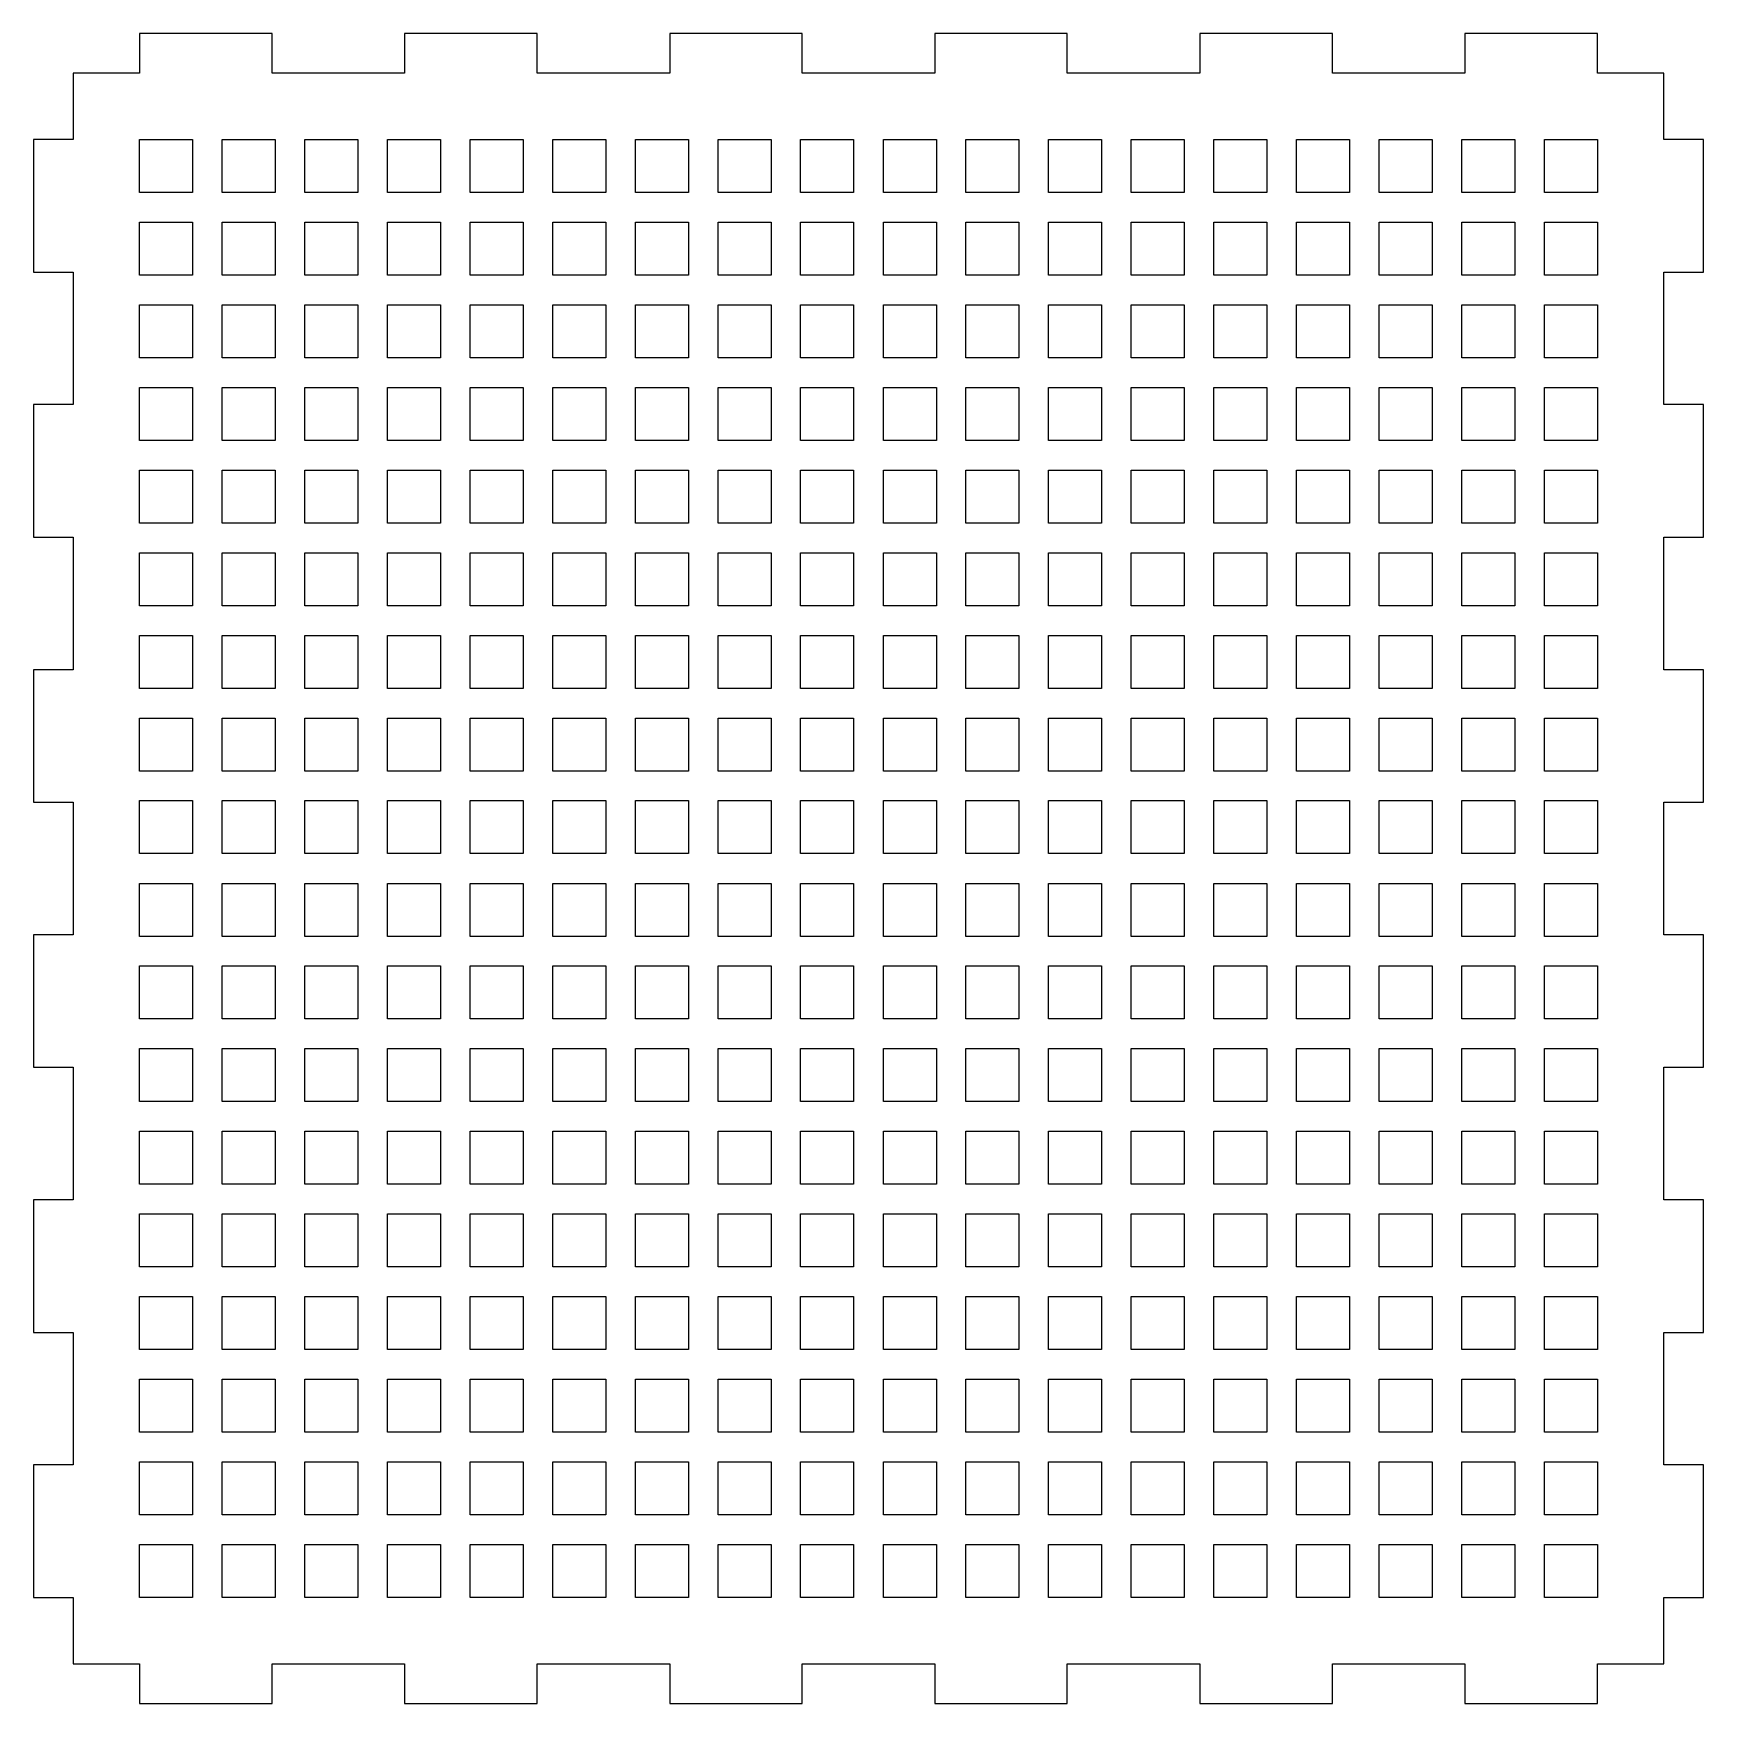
# Model space of a CAD drawing. Header units: millimetres. Extents: x -3 to 123, y -123 to 3.
import ezdxf

# ---------------------------------------------------------------- set-up
doc = ezdxf.new("R2010")
doc.units = ezdxf.units.MM
doc.layers.get('0').update_dxf_attribs({"linetype": 'CONTINUOUS'})

msp = doc.modelspace()

# ---------------------------------------------------------------- linework, layer by layer
for points in [[(65, 0), (55, 0), (55, 3), (45, 3), (45, 0), (35, 0), (35, 3), (25, 3), (25, 0), (15, 0), (15, 3), (5, 3), (5, 0), (0, 0), (0, -5), (-3, -5), (-3, -15), (0, -15), (0, -25), (-3, -25), (-3, -35), (0, -35), (0, -45), (-3, -45), (-3, -55), (0, -55), (0, -65), (-3, -65), (-3, -75), (0, -75), (0, -85), (-3, -85), (-3, -95), (0, -95), (0, -105), (-3, -105), (-3, -115), (0, -115), (0, -120), (5, -120), (5, -123), (15, -123), (15, -120), (25, -120), (25, -123), (35, -123), (35, -120), (45, -120), (45, -123), (55, -123), (55, -120), (65, -120), (65, -123), (75, -123), (75, -120), (85, -120), (85, -123), (95, -123), (95, -120), (105, -120), (105, -123), (115, -123), (115, -120), (120, -120), (120, -115), (123, -115), (123, -105), (120, -105), (120, -95), (123, -95), (123, -85), (120, -85), (120, -75), (123, -75), (123, -65), (120, -65), (120, -55), (123, -55), (123, -45), (120, -45), (120, -35), (123, -35), (123, -25), (120, -25), (120, -15), (123, -15), (123, -5), (120, -5), (120, 0), (115, 0), (115, 3), (105, 3), (105, 0), (95, 0), (95, 3), (85, 3), (85, 0), (75, 0), (75, 3), (65, 3)], [(5, -5), (9, -5), (9, -9), (5, -9)], [(11.24, -5), (15.24, -5), (15.24, -9), (11.24, -9)], [(17.47, -5), (21.47, -5), (21.47, -9), (17.47, -9)], [(23.71, -5), (27.71, -5), (27.71, -9), (23.71, -9)], [(29.94, -5), (33.94, -5), (33.94, -9), (29.94, -9)], [(36.18, -5), (40.18, -5), (40.18, -9), (36.18, -9)], [(42.41, -5), (46.41, -5), (46.41, -9), (42.41, -9)], [(48.65, -5), (52.65, -5), (52.65, -9), (48.65, -9)], [(54.88, -5), (58.88, -5), (58.88, -9), (54.88, -9)], [(61.12, -5), (65.12, -5), (65.12, -9), (61.12, -9)], [(67.35, -5), (71.35, -5), (71.35, -9), (67.35, -9)], [(73.59, -5), (77.59, -5), (77.59, -9), (73.59, -9)], [(79.82, -5), (83.82, -5), (83.82, -9), (79.82, -9)], [(86.06, -5), (90.06, -5), (90.06, -9), (86.06, -9)], [(92.29, -5), (96.29, -5), (96.29, -9), (92.29, -9)], [(98.53, -5), (102.53, -5), (102.53, -9), (98.53, -9)], [(104.76, -5), (108.76, -5), (108.76, -9), (104.76, -9)], [(111, -5), (115, -5), (115, -9), (111, -9)], [(5, -11.24), (9, -11.24), (9, -15.24), (5, -15.24)], [(11.24, -11.24), (15.24, -11.24), (15.24, -15.24), (11.24, -15.24)], [(17.47, -11.24), (21.47, -11.24), (21.47, -15.24), (17.47, -15.24)], [(23.71, -11.24), (27.71, -11.24), (27.71, -15.24), (23.71, -15.24)], [(29.94, -11.24), (33.94, -11.24), (33.94, -15.24), (29.94, -15.24)], [(36.18, -11.24), (40.18, -11.24), (40.18, -15.24), (36.18, -15.24)], [(42.41, -11.24), (46.41, -11.24), (46.41, -15.24), (42.41, -15.24)], [(48.65, -11.24), (52.65, -11.24), (52.65, -15.24), (48.65, -15.24)], [(54.88, -11.24), (58.88, -11.24), (58.88, -15.24), (54.88, -15.24)], [(61.12, -11.24), (65.12, -11.24), (65.12, -15.24), (61.12, -15.24)], [(67.35, -11.24), (71.35, -11.24), (71.35, -15.24), (67.35, -15.24)], [(73.59, -11.24), (77.59, -11.24), (77.59, -15.24), (73.59, -15.24)], [(79.82, -11.24), (83.82, -11.24), (83.82, -15.24), (79.82, -15.24)], [(86.06, -11.24), (90.06, -11.24), (90.06, -15.24), (86.06, -15.24)], [(92.29, -11.24), (96.29, -11.24), (96.29, -15.24), (92.29, -15.24)], [(98.53, -11.24), (102.53, -11.24), (102.53, -15.24), (98.53, -15.24)], [(104.76, -11.24), (108.76, -11.24), (108.76, -15.24), (104.76, -15.24)], [(111, -11.24), (115, -11.24), (115, -15.24), (111, -15.24)], [(5, -17.47), (9, -17.47), (9, -21.47), (5, -21.47)], [(11.24, -17.47), (15.24, -17.47), (15.24, -21.47), (11.24, -21.47)], [(17.47, -17.47), (21.47, -17.47), (21.47, -21.47), (17.47, -21.47)], [(23.71, -17.47), (27.71, -17.47), (27.71, -21.47), (23.71, -21.47)], [(29.94, -17.47), (33.94, -17.47), (33.94, -21.47), (29.94, -21.47)], [(36.18, -17.47), (40.18, -17.47), (40.18, -21.47), (36.18, -21.47)], [(42.41, -17.47), (46.41, -17.47), (46.41, -21.47), (42.41, -21.47)], [(48.65, -17.47), (52.65, -17.47), (52.65, -21.47), (48.65, -21.47)], [(54.88, -17.47), (58.88, -17.47), (58.88, -21.47), (54.88, -21.47)], [(61.12, -17.47), (65.12, -17.47), (65.12, -21.47), (61.12, -21.47)], [(67.35, -17.47), (71.35, -17.47), (71.35, -21.47), (67.35, -21.47)], [(73.59, -17.47), (77.59, -17.47), (77.59, -21.47), (73.59, -21.47)], [(79.82, -17.47), (83.82, -17.47), (83.82, -21.47), (79.82, -21.47)], [(86.06, -17.47), (90.06, -17.47), (90.06, -21.47), (86.06, -21.47)], [(92.29, -17.47), (96.29, -17.47), (96.29, -21.47), (92.29, -21.47)], [(98.53, -17.47), (102.53, -17.47), (102.53, -21.47), (98.53, -21.47)], [(104.76, -17.47), (108.76, -17.47), (108.76, -21.47), (104.76, -21.47)], [(111, -17.47), (115, -17.47), (115, -21.47), (111, -21.47)], [(5, -23.71), (9, -23.71), (9, -27.71), (5, -27.71)], [(11.24, -23.71), (15.24, -23.71), (15.24, -27.71), (11.24, -27.71)], [(17.47, -23.71), (21.47, -23.71), (21.47, -27.71), (17.47, -27.71)], [(23.71, -23.71), (27.71, -23.71), (27.71, -27.71), (23.71, -27.71)], [(29.94, -23.71), (33.94, -23.71), (33.94, -27.71), (29.94, -27.71)], [(36.18, -23.71), (40.18, -23.71), (40.18, -27.71), (36.18, -27.71)], [(42.41, -23.71), (46.41, -23.71), (46.41, -27.71), (42.41, -27.71)], [(48.65, -23.71), (52.65, -23.71), (52.65, -27.71), (48.65, -27.71)], [(54.88, -23.71), (58.88, -23.71), (58.88, -27.71), (54.88, -27.71)], [(61.12, -23.71), (65.12, -23.71), (65.12, -27.71), (61.12, -27.71)], [(67.35, -23.71), (71.35, -23.71), (71.35, -27.71), (67.35, -27.71)], [(73.59, -23.71), (77.59, -23.71), (77.59, -27.71), (73.59, -27.71)], [(79.82, -23.71), (83.82, -23.71), (83.82, -27.71), (79.82, -27.71)], [(86.06, -23.71), (90.06, -23.71), (90.06, -27.71), (86.06, -27.71)], [(92.29, -23.71), (96.29, -23.71), (96.29, -27.71), (92.29, -27.71)], [(98.53, -23.71), (102.53, -23.71), (102.53, -27.71), (98.53, -27.71)], [(104.76, -23.71), (108.76, -23.71), (108.76, -27.71), (104.76, -27.71)], [(111, -23.71), (115, -23.71), (115, -27.71), (111, -27.71)], [(5, -29.94), (9, -29.94), (9, -33.94), (5, -33.94)], [(11.24, -29.94), (15.24, -29.94), (15.24, -33.94), (11.24, -33.94)], [(17.47, -29.94), (21.47, -29.94), (21.47, -33.94), (17.47, -33.94)], [(23.71, -29.94), (27.71, -29.94), (27.71, -33.94), (23.71, -33.94)], [(29.94, -29.94), (33.94, -29.94), (33.94, -33.94), (29.94, -33.94)], [(36.18, -29.94), (40.18, -29.94), (40.18, -33.94), (36.18, -33.94)], [(42.41, -29.94), (46.41, -29.94), (46.41, -33.94), (42.41, -33.94)], [(48.65, -29.94), (52.65, -29.94), (52.65, -33.94), (48.65, -33.94)], [(54.88, -29.94), (58.88, -29.94), (58.88, -33.94), (54.88, -33.94)], [(61.12, -29.94), (65.12, -29.94), (65.12, -33.94), (61.12, -33.94)], [(67.35, -29.94), (71.35, -29.94), (71.35, -33.94), (67.35, -33.94)], [(73.59, -29.94), (77.59, -29.94), (77.59, -33.94), (73.59, -33.94)], [(79.82, -29.94), (83.82, -29.94), (83.82, -33.94), (79.82, -33.94)], [(86.06, -29.94), (90.06, -29.94), (90.06, -33.94), (86.06, -33.94)], [(92.29, -29.94), (96.29, -29.94), (96.29, -33.94), (92.29, -33.94)], [(98.53, -29.94), (102.53, -29.94), (102.53, -33.94), (98.53, -33.94)], [(104.76, -29.94), (108.76, -29.94), (108.76, -33.94), (104.76, -33.94)], [(111, -29.94), (115, -29.94), (115, -33.94), (111, -33.94)], [(5, -36.18), (9, -36.18), (9, -40.18), (5, -40.18)], [(11.24, -36.18), (15.24, -36.18), (15.24, -40.18), (11.24, -40.18)], [(17.47, -36.18), (21.47, -36.18), (21.47, -40.18), (17.47, -40.18)], [(23.71, -36.18), (27.71, -36.18), (27.71, -40.18), (23.71, -40.18)], [(29.94, -36.18), (33.94, -36.18), (33.94, -40.18), (29.94, -40.18)], [(36.18, -36.18), (40.18, -36.18), (40.18, -40.18), (36.18, -40.18)], [(42.41, -36.18), (46.41, -36.18), (46.41, -40.18), (42.41, -40.18)], [(48.65, -36.18), (52.65, -36.18), (52.65, -40.18), (48.65, -40.18)], [(54.88, -36.18), (58.88, -36.18), (58.88, -40.18), (54.88, -40.18)], [(61.12, -36.18), (65.12, -36.18), (65.12, -40.18), (61.12, -40.18)], [(67.35, -36.18), (71.35, -36.18), (71.35, -40.18), (67.35, -40.18)], [(73.59, -36.18), (77.59, -36.18), (77.59, -40.18), (73.59, -40.18)], [(79.82, -36.18), (83.82, -36.18), (83.82, -40.18), (79.82, -40.18)], [(86.06, -36.18), (90.06, -36.18), (90.06, -40.18), (86.06, -40.18)], [(92.29, -36.18), (96.29, -36.18), (96.29, -40.18), (92.29, -40.18)], [(98.53, -36.18), (102.53, -36.18), (102.53, -40.18), (98.53, -40.18)], [(104.76, -36.18), (108.76, -36.18), (108.76, -40.18), (104.76, -40.18)], [(111, -36.18), (115, -36.18), (115, -40.18), (111, -40.18)], [(5, -42.41), (9, -42.41), (9, -46.41), (5, -46.41)], [(11.24, -42.41), (15.24, -42.41), (15.24, -46.41), (11.24, -46.41)], [(17.47, -42.41), (21.47, -42.41), (21.47, -46.41), (17.47, -46.41)], [(23.71, -42.41), (27.71, -42.41), (27.71, -46.41), (23.71, -46.41)], [(29.94, -42.41), (33.94, -42.41), (33.94, -46.41), (29.94, -46.41)], [(36.18, -42.41), (40.18, -42.41), (40.18, -46.41), (36.18, -46.41)], [(42.41, -42.41), (46.41, -42.41), (46.41, -46.41), (42.41, -46.41)], [(48.65, -42.41), (52.65, -42.41), (52.65, -46.41), (48.65, -46.41)], [(54.88, -42.41), (58.88, -42.41), (58.88, -46.41), (54.88, -46.41)], [(61.12, -42.41), (65.12, -42.41), (65.12, -46.41), (61.12, -46.41)], [(67.35, -42.41), (71.35, -42.41), (71.35, -46.41), (67.35, -46.41)], [(73.59, -42.41), (77.59, -42.41), (77.59, -46.41), (73.59, -46.41)], [(79.82, -42.41), (83.82, -42.41), (83.82, -46.41), (79.82, -46.41)], [(86.06, -42.41), (90.06, -42.41), (90.06, -46.41), (86.06, -46.41)], [(92.29, -42.41), (96.29, -42.41), (96.29, -46.41), (92.29, -46.41)], [(98.53, -42.41), (102.53, -42.41), (102.53, -46.41), (98.53, -46.41)], [(104.76, -42.41), (108.76, -42.41), (108.76, -46.41), (104.76, -46.41)], [(111, -42.41), (115, -42.41), (115, -46.41), (111, -46.41)], [(5, -48.65), (9, -48.65), (9, -52.65), (5, -52.65)], [(11.24, -48.65), (15.24, -48.65), (15.24, -52.65), (11.24, -52.65)], [(17.47, -48.65), (21.47, -48.65), (21.47, -52.65), (17.47, -52.65)], [(23.71, -48.65), (27.71, -48.65), (27.71, -52.65), (23.71, -52.65)], [(29.94, -48.65), (33.94, -48.65), (33.94, -52.65), (29.94, -52.65)], [(36.18, -48.65), (40.18, -48.65), (40.18, -52.65), (36.18, -52.65)], [(42.41, -48.65), (46.41, -48.65), (46.41, -52.65), (42.41, -52.65)], [(48.65, -48.65), (52.65, -48.65), (52.65, -52.65), (48.65, -52.65)], [(54.88, -48.65), (58.88, -48.65), (58.88, -52.65), (54.88, -52.65)], [(61.12, -48.65), (65.12, -48.65), (65.12, -52.65), (61.12, -52.65)], [(67.35, -48.65), (71.35, -48.65), (71.35, -52.65), (67.35, -52.65)], [(73.59, -48.65), (77.59, -48.65), (77.59, -52.65), (73.59, -52.65)], [(79.82, -48.65), (83.82, -48.65), (83.82, -52.65), (79.82, -52.65)], [(86.06, -48.65), (90.06, -48.65), (90.06, -52.65), (86.06, -52.65)], [(92.29, -48.65), (96.29, -48.65), (96.29, -52.65), (92.29, -52.65)], [(98.53, -48.65), (102.53, -48.65), (102.53, -52.65), (98.53, -52.65)], [(104.76, -48.65), (108.76, -48.65), (108.76, -52.65), (104.76, -52.65)], [(111, -48.65), (115, -48.65), (115, -52.65), (111, -52.65)], [(5, -54.88), (9, -54.88), (9, -58.88), (5, -58.88)], [(11.24, -54.88), (15.24, -54.88), (15.24, -58.88), (11.24, -58.88)], [(17.47, -54.88), (21.47, -54.88), (21.47, -58.88), (17.47, -58.88)], [(23.71, -54.88), (27.71, -54.88), (27.71, -58.88), (23.71, -58.88)], [(29.94, -54.88), (33.94, -54.88), (33.94, -58.88), (29.94, -58.88)], [(36.18, -54.88), (40.18, -54.88), (40.18, -58.88), (36.18, -58.88)], [(42.41, -54.88), (46.41, -54.88), (46.41, -58.88), (42.41, -58.88)], [(48.65, -54.88), (52.65, -54.88), (52.65, -58.88), (48.65, -58.88)], [(54.88, -54.88), (58.88, -54.88), (58.88, -58.88), (54.88, -58.88)], [(61.12, -54.88), (65.12, -54.88), (65.12, -58.88), (61.12, -58.88)], [(67.35, -54.88), (71.35, -54.88), (71.35, -58.88), (67.35, -58.88)], [(73.59, -54.88), (77.59, -54.88), (77.59, -58.88), (73.59, -58.88)], [(79.82, -54.88), (83.82, -54.88), (83.82, -58.88), (79.82, -58.88)], [(86.06, -54.88), (90.06, -54.88), (90.06, -58.88), (86.06, -58.88)], [(92.29, -54.88), (96.29, -54.88), (96.29, -58.88), (92.29, -58.88)], [(98.53, -54.88), (102.53, -54.88), (102.53, -58.88), (98.53, -58.88)], [(104.76, -54.88), (108.76, -54.88), (108.76, -58.88), (104.76, -58.88)], [(111, -54.88), (115, -54.88), (115, -58.88), (111, -58.88)], [(5, -61.12), (9, -61.12), (9, -65.12), (5, -65.12)], [(11.24, -61.12), (15.24, -61.12), (15.24, -65.12), (11.24, -65.12)], [(17.47, -61.12), (21.47, -61.12), (21.47, -65.12), (17.47, -65.12)], [(23.71, -61.12), (27.71, -61.12), (27.71, -65.12), (23.71, -65.12)], [(29.94, -61.12), (33.94, -61.12), (33.94, -65.12), (29.94, -65.12)], [(36.18, -61.12), (40.18, -61.12), (40.18, -65.12), (36.18, -65.12)], [(42.41, -61.12), (46.41, -61.12), (46.41, -65.12), (42.41, -65.12)], [(48.65, -61.12), (52.65, -61.12), (52.65, -65.12), (48.65, -65.12)], [(54.88, -61.12), (58.88, -61.12), (58.88, -65.12), (54.88, -65.12)], [(61.12, -61.12), (65.12, -61.12), (65.12, -65.12), (61.12, -65.12)], [(67.35, -61.12), (71.35, -61.12), (71.35, -65.12), (67.35, -65.12)], [(73.59, -61.12), (77.59, -61.12), (77.59, -65.12), (73.59, -65.12)], [(79.82, -61.12), (83.82, -61.12), (83.82, -65.12), (79.82, -65.12)], [(86.06, -61.12), (90.06, -61.12), (90.06, -65.12), (86.06, -65.12)], [(92.29, -61.12), (96.29, -61.12), (96.29, -65.12), (92.29, -65.12)], [(98.53, -61.12), (102.53, -61.12), (102.53, -65.12), (98.53, -65.12)], [(104.76, -61.12), (108.76, -61.12), (108.76, -65.12), (104.76, -65.12)], [(111, -61.12), (115, -61.12), (115, -65.12), (111, -65.12)], [(5, -67.35), (9, -67.35), (9, -71.35), (5, -71.35)], [(11.24, -67.35), (15.24, -67.35), (15.24, -71.35), (11.24, -71.35)], [(17.47, -67.35), (21.47, -67.35), (21.47, -71.35), (17.47, -71.35)], [(23.71, -67.35), (27.71, -67.35), (27.71, -71.35), (23.71, -71.35)], [(29.94, -67.35), (33.94, -67.35), (33.94, -71.35), (29.94, -71.35)], [(36.18, -67.35), (40.18, -67.35), (40.18, -71.35), (36.18, -71.35)], [(42.41, -67.35), (46.41, -67.35), (46.41, -71.35), (42.41, -71.35)], [(48.65, -67.35), (52.65, -67.35), (52.65, -71.35), (48.65, -71.35)], [(54.88, -67.35), (58.88, -67.35), (58.88, -71.35), (54.88, -71.35)], [(61.12, -67.35), (65.12, -67.35), (65.12, -71.35), (61.12, -71.35)], [(67.35, -67.35), (71.35, -67.35), (71.35, -71.35), (67.35, -71.35)], [(73.59, -67.35), (77.59, -67.35), (77.59, -71.35), (73.59, -71.35)], [(79.82, -67.35), (83.82, -67.35), (83.82, -71.35), (79.82, -71.35)], [(86.06, -67.35), (90.06, -67.35), (90.06, -71.35), (86.06, -71.35)], [(92.29, -67.35), (96.29, -67.35), (96.29, -71.35), (92.29, -71.35)], [(98.53, -67.35), (102.53, -67.35), (102.53, -71.35), (98.53, -71.35)], [(104.76, -67.35), (108.76, -67.35), (108.76, -71.35), (104.76, -71.35)], [(111, -67.35), (115, -67.35), (115, -71.35), (111, -71.35)], [(5, -73.59), (9, -73.59), (9, -77.59), (5, -77.59)], [(11.24, -73.59), (15.24, -73.59), (15.24, -77.59), (11.24, -77.59)], [(17.47, -73.59), (21.47, -73.59), (21.47, -77.59), (17.47, -77.59)], [(23.71, -73.59), (27.71, -73.59), (27.71, -77.59), (23.71, -77.59)], [(29.94, -73.59), (33.94, -73.59), (33.94, -77.59), (29.94, -77.59)], [(36.18, -73.59), (40.18, -73.59), (40.18, -77.59), (36.18, -77.59)], [(42.41, -73.59), (46.41, -73.59), (46.41, -77.59), (42.41, -77.59)], [(48.65, -73.59), (52.65, -73.59), (52.65, -77.59), (48.65, -77.59)], [(54.88, -73.59), (58.88, -73.59), (58.88, -77.59), (54.88, -77.59)], [(61.12, -73.59), (65.12, -73.59), (65.12, -77.59), (61.12, -77.59)], [(67.35, -73.59), (71.35, -73.59), (71.35, -77.59), (67.35, -77.59)], [(73.59, -73.59), (77.59, -73.59), (77.59, -77.59), (73.59, -77.59)], [(79.82, -73.59), (83.82, -73.59), (83.82, -77.59), (79.82, -77.59)], [(86.06, -73.59), (90.06, -73.59), (90.06, -77.59), (86.06, -77.59)], [(92.29, -73.59), (96.29, -73.59), (96.29, -77.59), (92.29, -77.59)], [(98.53, -73.59), (102.53, -73.59), (102.53, -77.59), (98.53, -77.59)], [(104.76, -73.59), (108.76, -73.59), (108.76, -77.59), (104.76, -77.59)], [(111, -73.59), (115, -73.59), (115, -77.59), (111, -77.59)], [(5, -79.82), (9, -79.82), (9, -83.82), (5, -83.82)], [(11.24, -79.82), (15.24, -79.82), (15.24, -83.82), (11.24, -83.82)], [(17.47, -79.82), (21.47, -79.82), (21.47, -83.82), (17.47, -83.82)], [(23.71, -79.82), (27.71, -79.82), (27.71, -83.82), (23.71, -83.82)], [(29.94, -79.82), (33.94, -79.82), (33.94, -83.82), (29.94, -83.82)], [(36.18, -79.82), (40.18, -79.82), (40.18, -83.82), (36.18, -83.82)], [(42.41, -79.82), (46.41, -79.82), (46.41, -83.82), (42.41, -83.82)], [(48.65, -79.82), (52.65, -79.82), (52.65, -83.82), (48.65, -83.82)], [(54.88, -79.82), (58.88, -79.82), (58.88, -83.82), (54.88, -83.82)], [(61.12, -79.82), (65.12, -79.82), (65.12, -83.82), (61.12, -83.82)], [(67.35, -79.82), (71.35, -79.82), (71.35, -83.82), (67.35, -83.82)], [(73.59, -79.82), (77.59, -79.82), (77.59, -83.82), (73.59, -83.82)], [(79.82, -79.82), (83.82, -79.82), (83.82, -83.82), (79.82, -83.82)], [(86.06, -79.82), (90.06, -79.82), (90.06, -83.82), (86.06, -83.82)], [(92.29, -79.82), (96.29, -79.82), (96.29, -83.82), (92.29, -83.82)], [(98.53, -79.82), (102.53, -79.82), (102.53, -83.82), (98.53, -83.82)], [(104.76, -79.82), (108.76, -79.82), (108.76, -83.82), (104.76, -83.82)], [(111, -79.82), (115, -79.82), (115, -83.82), (111, -83.82)], [(5, -86.06), (9, -86.06), (9, -90.06), (5, -90.06)], [(11.24, -86.06), (15.24, -86.06), (15.24, -90.06), (11.24, -90.06)], [(17.47, -86.06), (21.47, -86.06), (21.47, -90.06), (17.47, -90.06)], [(23.71, -86.06), (27.71, -86.06), (27.71, -90.06), (23.71, -90.06)], [(29.94, -86.06), (33.94, -86.06), (33.94, -90.06), (29.94, -90.06)], [(36.18, -86.06), (40.18, -86.06), (40.18, -90.06), (36.18, -90.06)], [(42.41, -86.06), (46.41, -86.06), (46.41, -90.06), (42.41, -90.06)], [(48.65, -86.06), (52.65, -86.06), (52.65, -90.06), (48.65, -90.06)], [(54.88, -86.06), (58.88, -86.06), (58.88, -90.06), (54.88, -90.06)], [(61.12, -86.06), (65.12, -86.06), (65.12, -90.06), (61.12, -90.06)], [(67.35, -86.06), (71.35, -86.06), (71.35, -90.06), (67.35, -90.06)], [(73.59, -86.06), (77.59, -86.06), (77.59, -90.06), (73.59, -90.06)], [(79.82, -86.06), (83.82, -86.06), (83.82, -90.06), (79.82, -90.06)], [(86.06, -86.06), (90.06, -86.06), (90.06, -90.06), (86.06, -90.06)], [(92.29, -86.06), (96.29, -86.06), (96.29, -90.06), (92.29, -90.06)], [(98.53, -86.06), (102.53, -86.06), (102.53, -90.06), (98.53, -90.06)], [(104.76, -86.06), (108.76, -86.06), (108.76, -90.06), (104.76, -90.06)], [(111, -86.06), (115, -86.06), (115, -90.06), (111, -90.06)], [(5, -92.29), (9, -92.29), (9, -96.29), (5, -96.29)], [(11.24, -92.29), (15.24, -92.29), (15.24, -96.29), (11.24, -96.29)], [(17.47, -92.29), (21.47, -92.29), (21.47, -96.29), (17.47, -96.29)], [(23.71, -92.29), (27.71, -92.29), (27.71, -96.29), (23.71, -96.29)], [(29.94, -92.29), (33.94, -92.29), (33.94, -96.29), (29.94, -96.29)], [(36.18, -92.29), (40.18, -92.29), (40.18, -96.29), (36.18, -96.29)], [(42.41, -92.29), (46.41, -92.29), (46.41, -96.29), (42.41, -96.29)], [(48.65, -92.29), (52.65, -92.29), (52.65, -96.29), (48.65, -96.29)], [(54.88, -92.29), (58.88, -92.29), (58.88, -96.29), (54.88, -96.29)], [(61.12, -92.29), (65.12, -92.29), (65.12, -96.29), (61.12, -96.29)], [(67.35, -92.29), (71.35, -92.29), (71.35, -96.29), (67.35, -96.29)], [(73.59, -92.29), (77.59, -92.29), (77.59, -96.29), (73.59, -96.29)], [(79.82, -92.29), (83.82, -92.29), (83.82, -96.29), (79.82, -96.29)], [(86.06, -92.29), (90.06, -92.29), (90.06, -96.29), (86.06, -96.29)], [(92.29, -92.29), (96.29, -92.29), (96.29, -96.29), (92.29, -96.29)], [(98.53, -92.29), (102.53, -92.29), (102.53, -96.29), (98.53, -96.29)], [(104.76, -92.29), (108.76, -92.29), (108.76, -96.29), (104.76, -96.29)], [(111, -92.29), (115, -92.29), (115, -96.29), (111, -96.29)], [(5, -98.53), (9, -98.53), (9, -102.53), (5, -102.53)], [(11.24, -98.53), (15.24, -98.53), (15.24, -102.53), (11.24, -102.53)], [(17.47, -98.53), (21.47, -98.53), (21.47, -102.53), (17.47, -102.53)], [(23.71, -98.53), (27.71, -98.53), (27.71, -102.53), (23.71, -102.53)], [(29.94, -98.53), (33.94, -98.53), (33.94, -102.53), (29.94, -102.53)], [(36.18, -98.53), (40.18, -98.53), (40.18, -102.53), (36.18, -102.53)], [(42.41, -98.53), (46.41, -98.53), (46.41, -102.53), (42.41, -102.53)], [(48.65, -98.53), (52.65, -98.53), (52.65, -102.53), (48.65, -102.53)], [(54.88, -98.53), (58.88, -98.53), (58.88, -102.53), (54.88, -102.53)], [(61.12, -98.53), (65.12, -98.53), (65.12, -102.53), (61.12, -102.53)], [(67.35, -98.53), (71.35, -98.53), (71.35, -102.53), (67.35, -102.53)], [(73.59, -98.53), (77.59, -98.53), (77.59, -102.53), (73.59, -102.53)], [(79.82, -98.53), (83.82, -98.53), (83.82, -102.53), (79.82, -102.53)], [(86.06, -98.53), (90.06, -98.53), (90.06, -102.53), (86.06, -102.53)], [(92.29, -98.53), (96.29, -98.53), (96.29, -102.53), (92.29, -102.53)], [(98.53, -98.53), (102.53, -98.53), (102.53, -102.53), (98.53, -102.53)], [(104.76, -98.53), (108.76, -98.53), (108.76, -102.53), (104.76, -102.53)], [(111, -98.53), (115, -98.53), (115, -102.53), (111, -102.53)], [(5, -104.76), (9, -104.76), (9, -108.76), (5, -108.76)], [(11.24, -104.76), (15.24, -104.76), (15.24, -108.76), (11.24, -108.76)], [(17.47, -104.76), (21.47, -104.76), (21.47, -108.76), (17.47, -108.76)], [(23.71, -104.76), (27.71, -104.76), (27.71, -108.76), (23.71, -108.76)], [(29.94, -104.76), (33.94, -104.76), (33.94, -108.76), (29.94, -108.76)], [(36.18, -104.76), (40.18, -104.76), (40.18, -108.76), (36.18, -108.76)], [(42.41, -104.76), (46.41, -104.76), (46.41, -108.76), (42.41, -108.76)], [(48.65, -104.76), (52.65, -104.76), (52.65, -108.76), (48.65, -108.76)], [(54.88, -104.76), (58.88, -104.76), (58.88, -108.76), (54.88, -108.76)], [(61.12, -104.76), (65.12, -104.76), (65.12, -108.76), (61.12, -108.76)], [(67.35, -104.76), (71.35, -104.76), (71.35, -108.76), (67.35, -108.76)], [(73.59, -104.76), (77.59, -104.76), (77.59, -108.76), (73.59, -108.76)], [(79.82, -104.76), (83.82, -104.76), (83.82, -108.76), (79.82, -108.76)], [(86.06, -104.76), (90.06, -104.76), (90.06, -108.76), (86.06, -108.76)], [(92.29, -104.76), (96.29, -104.76), (96.29, -108.76), (92.29, -108.76)], [(98.53, -104.76), (102.53, -104.76), (102.53, -108.76), (98.53, -108.76)], [(104.76, -104.76), (108.76, -104.76), (108.76, -108.76), (104.76, -108.76)], [(111, -104.76), (115, -104.76), (115, -108.76), (111, -108.76)], [(5, -111), (9, -111), (9, -115), (5, -115)], [(11.24, -111), (15.24, -111), (15.24, -115), (11.24, -115)], [(17.47, -111), (21.47, -111), (21.47, -115), (17.47, -115)], [(23.71, -111), (27.71, -111), (27.71, -115), (23.71, -115)], [(29.94, -111), (33.94, -111), (33.94, -115), (29.94, -115)], [(36.18, -111), (40.18, -111), (40.18, -115), (36.18, -115)], [(42.41, -111), (46.41, -111), (46.41, -115), (42.41, -115)], [(48.65, -111), (52.65, -111), (52.65, -115), (48.65, -115)], [(54.88, -111), (58.88, -111), (58.88, -115), (54.88, -115)], [(61.12, -111), (65.12, -111), (65.12, -115), (61.12, -115)], [(67.35, -111), (71.35, -111), (71.35, -115), (67.35, -115)], [(73.59, -111), (77.59, -111), (77.59, -115), (73.59, -115)], [(79.82, -111), (83.82, -111), (83.82, -115), (79.82, -115)], [(86.06, -111), (90.06, -111), (90.06, -115), (86.06, -115)], [(92.29, -111), (96.29, -111), (96.29, -115), (92.29, -115)], [(98.53, -111), (102.53, -111), (102.53, -115), (98.53, -115)], [(104.76, -111), (108.76, -111), (108.76, -115), (104.76, -115)], [(111, -111), (115, -111), (115, -115), (111, -115)]]:
    msp.add_lwpolyline(points, close=True)

doc.saveas('drawing.dxf')
